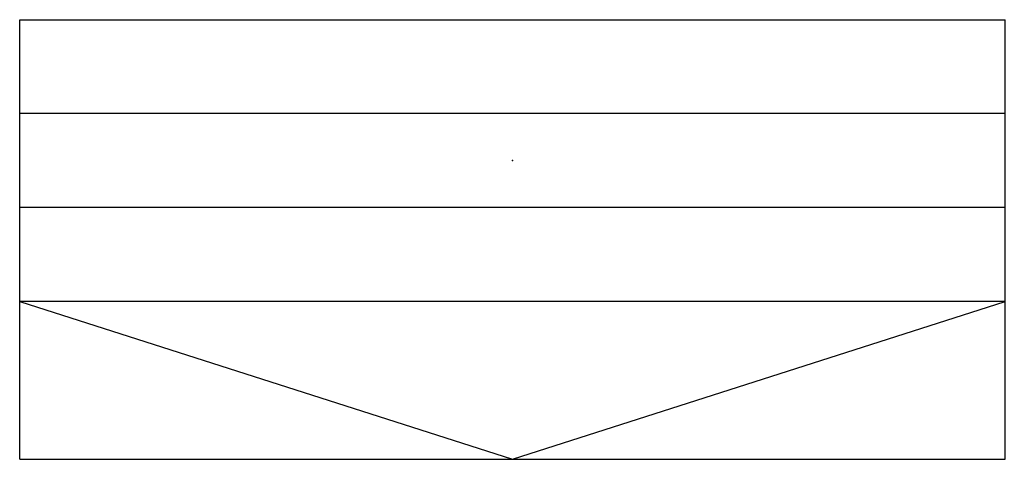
# Model space of a CAD drawing. Extents: x -350 to 350, y -212 to 100.
import ezdxf

# ---------------------------------------------------------------- set-up
doc = ezdxf.new("R2010")
doc.units = 0
doc.header["$LTSCALE"] = 25
doc.layers.add('Sunac_Gridline_Glass', color=134, linetype='Continuous')

msp = doc.modelspace()

# ---------------------------------------------------------------- linework, layer by layer
at = {"ltscale": 10}
msp.add_point((0, 0), dxfattribs=at)
at = {"layer": 'Sunac_Gridline_Glass'}
for p, q in [((-350, 100), (350, 100)), ((350, 33.33), (-350, 33.33)), ((350, -33.33), (-350, -33.33)), ((-350, -100), (0, -211.97)), ((350, -100), (-350, -100)), ((0, -211.97), (350, -100)), ((-350, -211.97), (350, -211.97))]:
    msp.add_line(p, q, dxfattribs=at)
at = {"layer": 'Sunac_Gridline_Glass', "ltscale": 10}
for p, q in [((-350, -211.97), (-350, 100)), ((350, -211.97), (350, 100))]:
    msp.add_line(p, q, dxfattribs=at)

doc.saveas('drawing.dxf')
